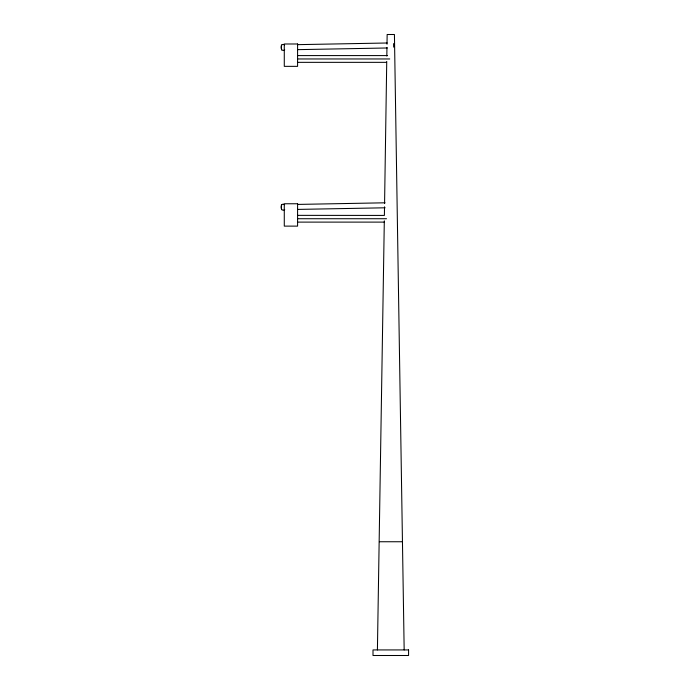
<?xml version="1.0" encoding="UTF-8"?>
<svg xmlns="http://www.w3.org/2000/svg" width="690" height="690" viewBox="0 0 690 690"><rect width="100%" height="100%" fill="white"/><g stroke="black" fill="none" stroke-linecap="round" stroke-linejoin="round"><path stroke-width="1.03" d="M377.413 649.928L384.313 220.809M384.52 206.81L384.39 215.427L297.588 215.358M384.572 203.584L386.736 61.427M386.823 56.037L386.952 47.42M387.004 44.195L387.15 34.5L394.43 34.5L404.168 649.928M284.72 49.878C280.028 53.026 279.812 41.918 284.634 44.893M297.45 44.652L387.168 42.996M297.537 49.646L387.263 47.981M284.72 209.657C280.028 212.796 279.812 201.696 284.634 204.663M297.45 204.421L385.029 202.8M297.537 209.415L385.123 207.793M297.588 55.588L387.573 55.588M297.588 58.961L389.721 58.961M297.588 62.342L386.504 62.342M297.588 218.73L386.504 218.73M297.588 222.111L384.365 222.111M379.414 541.745L402.166 541.745M281.425 44.953L281.52 49.939M281.425 204.723L281.52 209.708M393.654 47.127L393.585 43.599M297.588 43.988L284.28 43.988L284.28 66.352L297.588 66.352L297.588 43.988M297.588 203.757L284.28 203.757L284.28 226.122L297.588 226.122L297.588 203.757M408.575 649.928L373.005 649.928L373.005 655.5L408.575 655.5L408.575 649.928"/></g></svg>
